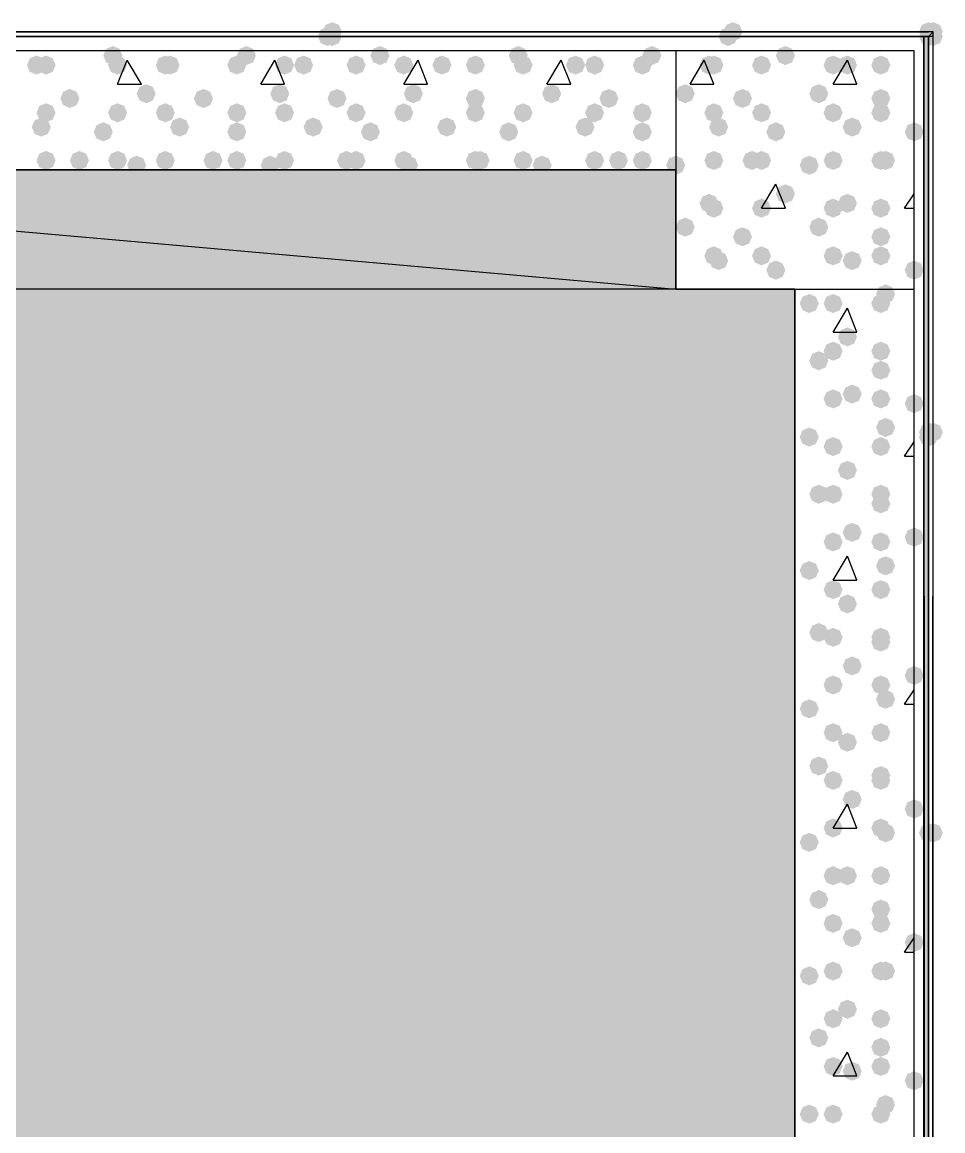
# Model space of a CAD drawing. Header units: millimetres. Extents: x 0 to 420, y 0 to 297.
# Drawn here: x 378.97 to 387.14, y 218.33 to 228.18 of the extents above; entities that cross this region are included whole.
import ezdxf

# ---------------------------------------------------------------- set-up
doc = ezdxf.new("R2010")
doc.units = ezdxf.units.MM
doc.layers.get('0').update_dxf_attribs({"linetype": 'CONTINUOUS'})

msp = doc.modelspace()

# ---------------------------------------------------------------- hatches: boundary and pattern name
at = {"true_color": 0x0000fe}
for points in [[(381.804333, 228.092), (381.779462, 228.032204), (381.719667, 228.007333), (381.659871, 228.032204), (381.635, 228.092), (381.659871, 228.151796), (381.719667, 228.176667), (381.779462, 228.151796)], [(385.360333, 228.092), (385.335462, 228.032204), (385.275667, 228.007333), (385.215871, 228.032204), (385.191, 228.092), (385.215871, 228.151796), (385.275667, 228.176667), (385.335462, 228.151796)], [(387.096, 228.092), (387.071129, 228.032204), (387.011333, 228.007333), (386.951537, 228.032204), (386.926667, 228.092), (386.951537, 228.151796), (387.011333, 228.176667), (387.071129, 228.151796)], [(387.138333, 228.092), (387.113462, 228.032204), (387.053667, 228.007333), (386.993871, 228.032204), (386.969, 228.092), (386.993871, 228.151796), (387.053667, 228.176667), (387.113462, 228.151796)], [(387.138333, 228.092), (387.113462, 228.032204), (387.053667, 228.007333), (386.993871, 228.032204), (386.969, 228.092), (386.993871, 228.151796), (387.053667, 228.176667), (387.113462, 228.151796)], [(381.762, 228.049667), (381.737129, 227.989871), (381.677333, 227.965), (381.617538, 227.989871), (381.592667, 228.049667), (381.617537, 228.109462), (381.677333, 228.134333), (381.737129, 228.109463)], [(381.804333, 228.049667), (381.779462, 227.989871), (381.719667, 227.965), (381.659871, 227.989871), (381.635, 228.049667), (381.659871, 228.109462), (381.719667, 228.134333), (381.779462, 228.109463)], [(381.804333, 228.049667), (381.779462, 227.989871), (381.719667, 227.965), (381.659871, 227.989871), (381.635, 228.049667), (381.659871, 228.109462), (381.719667, 228.134333), (381.779462, 228.109463)], [(385.318, 228.049667), (385.293129, 227.989871), (385.233333, 227.965), (385.173537, 227.989871), (385.148667, 228.049667), (385.173537, 228.109462), (385.233333, 228.134333), (385.293129, 228.109463)], [(385.318, 228.049667), (385.293129, 227.989871), (385.233333, 227.965), (385.173537, 227.989871), (385.148667, 228.049667), (385.173537, 228.109462), (385.233333, 228.134333), (385.293129, 228.109463)], [(387.096, 228.049667), (387.071129, 227.989871), (387.011333, 227.965), (386.951537, 227.989871), (386.926667, 228.049667), (386.951537, 228.109462), (387.011333, 228.134333), (387.071129, 228.109463)], [(387.096, 228.049667), (387.071129, 227.989871), (387.011333, 227.965), (386.951537, 227.989871), (386.926667, 228.049667), (386.951537, 228.109462), (387.011333, 228.134333), (387.071129, 228.109463)], [(387.096, 228.049667), (387.071129, 227.989871), (387.011333, 227.965), (386.951537, 227.989871), (386.926667, 228.049667), (386.951537, 228.109462), (387.011333, 228.134333), (387.071129, 228.109463)], [(387.096, 228.049667), (387.071129, 227.989871), (387.011333, 227.965), (386.951537, 227.989871), (386.926667, 228.049667), (386.951537, 228.109462), (387.011333, 228.134333), (387.071129, 228.109463)], [(387.096, 228.049667), (387.071129, 227.989871), (387.011333, 227.965), (386.951537, 227.989871), (386.926667, 228.049667), (386.951537, 228.109462), (387.011333, 228.134333), (387.071129, 228.109463)], [(387.096, 228.049667), (387.071129, 227.989871), (387.011333, 227.965), (386.951537, 227.989871), (386.926667, 228.049667), (386.951537, 228.109462), (387.011333, 228.134333), (387.071129, 228.109463)], [(387.096, 228.049667), (387.071129, 227.989871), (387.011333, 227.965), (386.951537, 227.989871), (386.926667, 228.049667), (386.951537, 228.109462), (387.011333, 228.134333), (387.071129, 228.109463)], [(387.138333, 228.049667), (387.113462, 227.989871), (387.053667, 227.965), (386.993871, 227.989871), (386.969, 228.049667), (386.993871, 228.109462), (387.053667, 228.134333), (387.113462, 228.109463)], [(387.138333, 228.049667), (387.113462, 227.989871), (387.053667, 227.965), (386.993871, 227.989871), (386.969, 228.049667), (386.993871, 228.109462), (387.053667, 228.134333), (387.113462, 228.109463)], [(387.096, 224.536), (387.071129, 224.476204), (387.011333, 224.451333), (386.951537, 224.476204), (386.926667, 224.536), (386.951537, 224.595796), (387.011333, 224.620667), (387.071129, 224.595796)], [(387.138333, 224.536), (387.113462, 224.476204), (387.053667, 224.451333), (386.993871, 224.476204), (386.969, 224.536), (386.993871, 224.595796), (387.053667, 224.620667), (387.113462, 224.595796)], [(387.096, 224.493667), (387.071129, 224.433871), (387.011333, 224.409), (386.951537, 224.433871), (386.926667, 224.493667), (386.951537, 224.553462), (387.011333, 224.578333), (387.071129, 224.553463)], [(387.096, 224.493667), (387.071129, 224.433871), (387.011333, 224.409), (386.951537, 224.433871), (386.926667, 224.493667), (386.951537, 224.553462), (387.011333, 224.578333), (387.071129, 224.553463)], [(387.096, 220.98), (387.071129, 220.920204), (387.011333, 220.895333), (386.951537, 220.920204), (386.926667, 220.98), (386.951537, 221.039796), (387.011333, 221.064667), (387.071129, 221.039796)], [(387.096, 220.98), (387.071129, 220.920204), (387.011333, 220.895333), (386.951537, 220.920204), (386.926667, 220.98), (386.951537, 221.039796), (387.011333, 221.064667), (387.071129, 221.039796)], [(387.096, 220.98), (387.071129, 220.920204), (387.011333, 220.895333), (386.951537, 220.920204), (386.926667, 220.98), (386.951537, 221.039796), (387.011333, 221.064667), (387.071129, 221.039796)], [(387.138333, 220.98), (387.113462, 220.920204), (387.053667, 220.895333), (386.993871, 220.920204), (386.969, 220.98), (386.993871, 221.039796), (387.053667, 221.064667), (387.113462, 221.039796)]]:
    msp.add_hatch(color=0, dxfattribs=at).paths.add_polyline_path(points, flags=0)
at = {"true_color": 0x000007}
h = msp.add_hatch(color=0, dxfattribs=at)
h.paths.add_polyline_path([(38.565667, 228.049667), (386.969, 228.049667)], flags=0)
h.paths.add_polyline_path([(386.969, 228.049667), (38.565667, 228.049667)], flags=0)
at = {"true_color": 0x000008}
for points in [[(379.857, 227.880333), (379.832129, 227.820537), (379.772333, 227.795667), (379.712538, 227.820537), (379.687667, 227.880333), (379.712537, 227.940129), (379.772333, 227.965), (379.832129, 227.940129)], [(381.042333, 227.880333), (381.017462, 227.820537), (380.957667, 227.795667), (380.897871, 227.820537), (380.873, 227.880333), (380.897871, 227.940129), (380.957667, 227.965), (381.017462, 227.940129)], [(382.227667, 227.880333), (382.202796, 227.820537), (382.143, 227.795667), (382.083204, 227.820537), (382.058333, 227.880333), (382.083204, 227.940129), (382.143, 227.965), (382.202796, 227.940129)], [(383.455333, 227.880333), (383.430462, 227.820537), (383.370667, 227.795667), (383.310871, 227.820537), (383.286, 227.880333), (383.310871, 227.940129), (383.370667, 227.965), (383.430462, 227.940129)], [(384.640667, 227.880333), (384.615796, 227.820537), (384.556, 227.795667), (384.496204, 227.820537), (384.471333, 227.880333), (384.496204, 227.940129), (384.556, 227.965), (384.615796, 227.940129)], [(379.179667, 227.795667), (379.154796, 227.735871), (379.095, 227.711), (379.035204, 227.735871), (379.010333, 227.795667), (379.035204, 227.855462), (379.095, 227.880333), (379.154796, 227.855463)], [(379.264333, 227.795667), (379.239462, 227.735871), (379.179667, 227.711), (379.119871, 227.735871), (379.095, 227.795667), (379.119871, 227.855462), (379.179667, 227.880333), (379.239462, 227.855463)], [(379.899333, 227.795667), (379.874462, 227.735871), (379.814667, 227.711), (379.754871, 227.735871), (379.73, 227.795667), (379.754871, 227.855462), (379.814667, 227.880333), (379.874462, 227.855463)], [(380.322667, 227.795667), (380.297796, 227.735871), (380.238, 227.711), (380.178204, 227.735871), (380.153333, 227.795667), (380.178204, 227.855462), (380.238, 227.880333), (380.297796, 227.855463)], [(380.365, 227.795667), (380.340129, 227.735871), (380.280333, 227.711), (380.220537, 227.735871), (380.195667, 227.795667), (380.220537, 227.855462), (380.280333, 227.880333), (380.340129, 227.855463)], [(380.957667, 227.795667), (380.932796, 227.735871), (380.873, 227.711), (380.813204, 227.735871), (380.788333, 227.795667), (380.813204, 227.855462), (380.873, 227.880333), (380.932796, 227.855463)], [(381.381, 227.795667), (381.356129, 227.735871), (381.296333, 227.711), (381.236537, 227.735871), (381.211667, 227.795667), (381.236537, 227.855462), (381.296333, 227.880333), (381.356129, 227.855463)], [(381.550333, 227.795667), (381.525463, 227.735871), (381.465667, 227.711), (381.405871, 227.735871), (381.381, 227.795667), (381.405871, 227.855462), (381.465667, 227.880333), (381.525462, 227.855463)], [(382.016, 227.795667), (381.991129, 227.735871), (381.931333, 227.711), (381.871537, 227.735871), (381.846667, 227.795667), (381.871537, 227.855462), (381.931333, 227.880333), (381.991129, 227.855463)], [(382.439333, 227.795667), (382.414462, 227.735871), (382.354667, 227.711), (382.294871, 227.735871), (382.27, 227.795667), (382.294871, 227.855462), (382.354667, 227.880333), (382.414462, 227.855463)], [(382.778, 227.795667), (382.753129, 227.735871), (382.693333, 227.711), (382.633537, 227.735871), (382.608667, 227.795667), (382.633537, 227.855462), (382.693333, 227.880333), (382.753129, 227.855463)], [(383.074333, 227.795667), (383.049462, 227.735871), (382.989667, 227.711), (382.929871, 227.735871), (382.905, 227.795667), (382.929871, 227.855462), (382.989667, 227.880333), (383.049462, 227.855463)], [(383.497667, 227.795667), (383.472796, 227.735871), (383.413, 227.711), (383.353204, 227.735871), (383.328333, 227.795667), (383.353204, 227.855462), (383.413, 227.880333), (383.472796, 227.855463)], [(383.963333, 227.795667), (383.938463, 227.735871), (383.878667, 227.711), (383.818871, 227.735871), (383.794, 227.795667), (383.818871, 227.855462), (383.878667, 227.880333), (383.938462, 227.855463)], [(384.132667, 227.795667), (384.107796, 227.735871), (384.048, 227.711), (383.988204, 227.735871), (383.963333, 227.795667), (383.988204, 227.855462), (384.048, 227.880333), (384.107796, 227.855463)], [(384.556, 227.795667), (384.531129, 227.735871), (384.471333, 227.711), (384.411538, 227.735871), (384.386667, 227.795667), (384.411537, 227.855462), (384.471333, 227.880333), (384.531129, 227.855463)], [(379.476, 227.499333), (379.451129, 227.439537), (379.391333, 227.414667), (379.331537, 227.439537), (379.306667, 227.499333), (379.331537, 227.559129), (379.391333, 227.584), (379.451129, 227.559129)], [(380.153333, 227.541667), (380.128462, 227.481871), (380.068667, 227.457), (380.008871, 227.481871), (379.984, 227.541667), (380.008871, 227.601462), (380.068667, 227.626333), (380.128462, 227.601463)], [(380.661333, 227.499333), (380.636462, 227.439537), (380.576667, 227.414667), (380.516871, 227.439537), (380.492, 227.499333), (380.516871, 227.559129), (380.576667, 227.584), (380.636462, 227.559129)], [(381.338667, 227.541667), (381.313796, 227.481871), (381.254, 227.457), (381.194204, 227.481871), (381.169333, 227.541667), (381.194204, 227.601462), (381.254, 227.626333), (381.313796, 227.601463)], [(381.846667, 227.499333), (381.821796, 227.439537), (381.762, 227.414667), (381.702204, 227.439537), (381.677333, 227.499333), (381.702204, 227.559129), (381.762, 227.584), (381.821796, 227.559129)], [(382.524, 227.541667), (382.499129, 227.481871), (382.439333, 227.457), (382.379537, 227.481871), (382.354667, 227.541667), (382.379537, 227.601462), (382.439333, 227.626333), (382.499129, 227.601463)], [(383.074333, 227.499333), (383.049462, 227.439537), (382.989667, 227.414667), (382.929871, 227.439537), (382.905, 227.499333), (382.929871, 227.559129), (382.989667, 227.584), (383.049462, 227.559129)], [(383.751667, 227.541667), (383.726796, 227.481871), (383.667, 227.457), (383.607204, 227.481871), (383.582333, 227.541667), (383.607204, 227.601462), (383.667, 227.626333), (383.726796, 227.601463)], [(384.259667, 227.499333), (384.234796, 227.439537), (384.175, 227.414667), (384.115204, 227.439537), (384.090333, 227.499333), (384.115204, 227.559129), (384.175, 227.584), (384.234796, 227.559129)], [(379.264333, 227.372333), (379.239462, 227.312537), (379.179667, 227.287667), (379.119871, 227.312537), (379.095, 227.372333), (379.119871, 227.432129), (379.179667, 227.457), (379.239462, 227.432129)], [(379.899333, 227.372333), (379.874462, 227.312537), (379.814667, 227.287667), (379.754871, 227.312537), (379.73, 227.372333), (379.754871, 227.432129), (379.814667, 227.457), (379.874462, 227.432129)], [(380.322667, 227.372333), (380.297796, 227.312537), (380.238, 227.287667), (380.178204, 227.312537), (380.153333, 227.372333), (380.178204, 227.432129), (380.238, 227.457), (380.297796, 227.432129)], [(380.957667, 227.372333), (380.932796, 227.312537), (380.873, 227.287667), (380.813204, 227.312537), (380.788333, 227.372333), (380.813204, 227.432129), (380.873, 227.457), (380.932796, 227.432129)], [(381.381, 227.372333), (381.356129, 227.312537), (381.296333, 227.287667), (381.236537, 227.312537), (381.211667, 227.372333), (381.236537, 227.432129), (381.296333, 227.457), (381.356129, 227.432129)], [(382.016, 227.372333), (381.991129, 227.312537), (381.931333, 227.287667), (381.871537, 227.312537), (381.846667, 227.372333), (381.871537, 227.432129), (381.931333, 227.457), (381.991129, 227.432129)], [(382.439333, 227.372333), (382.414462, 227.312537), (382.354667, 227.287667), (382.294871, 227.312537), (382.27, 227.372333), (382.294871, 227.432129), (382.354667, 227.457), (382.414462, 227.432129)], [(383.074333, 227.372333), (383.049462, 227.312537), (382.989667, 227.287667), (382.929871, 227.312537), (382.905, 227.372333), (382.929871, 227.432129), (382.989667, 227.457), (383.049462, 227.432129)], [(383.497667, 227.372333), (383.472796, 227.312537), (383.413, 227.287667), (383.353204, 227.312537), (383.328333, 227.372333), (383.353204, 227.432129), (383.413, 227.457), (383.472796, 227.432129)], [(384.132667, 227.372333), (384.107796, 227.312537), (384.048, 227.287667), (383.988204, 227.312537), (383.963333, 227.372333), (383.988204, 227.432129), (384.048, 227.457), (384.107796, 227.432129)], [(384.556, 227.372333), (384.531129, 227.312537), (384.471333, 227.287667), (384.411538, 227.312537), (384.386667, 227.372333), (384.411537, 227.432129), (384.471333, 227.457), (384.531129, 227.432129)], [(379.222, 227.245333), (379.197129, 227.185537), (379.137333, 227.160667), (379.077538, 227.185537), (379.052667, 227.245333), (379.077537, 227.305129), (379.137333, 227.33), (379.197129, 227.305129)], [(379.772333, 227.203), (379.747462, 227.143204), (379.687667, 227.118333), (379.627871, 227.143204), (379.603, 227.203), (379.627871, 227.262796), (379.687667, 227.287667), (379.747462, 227.262796)], [(380.449667, 227.245333), (380.424796, 227.185537), (380.365, 227.160667), (380.305204, 227.185537), (380.280333, 227.245333), (380.305204, 227.305129), (380.365, 227.33), (380.424796, 227.305129)], [(380.957667, 227.203), (380.932796, 227.143204), (380.873, 227.118333), (380.813204, 227.143204), (380.788333, 227.203), (380.813204, 227.262796), (380.873, 227.287667), (380.932796, 227.262796)], [(381.635, 227.245333), (381.610129, 227.185537), (381.550333, 227.160667), (381.490537, 227.185537), (381.465667, 227.245333), (381.490537, 227.305129), (381.550333, 227.33), (381.610129, 227.305129)], [(382.143, 227.203), (382.118129, 227.143204), (382.058333, 227.118333), (381.998538, 227.143204), (381.973667, 227.203), (381.998537, 227.262796), (382.058333, 227.287667), (382.118129, 227.262796)], [(382.820333, 227.245333), (382.795462, 227.185537), (382.735667, 227.160667), (382.675871, 227.185537), (382.651, 227.245333), (382.675871, 227.305129), (382.735667, 227.33), (382.795462, 227.305129)], [(383.370667, 227.203), (383.345796, 227.143204), (383.286, 227.118333), (383.226204, 227.143204), (383.201333, 227.203), (383.226204, 227.262796), (383.286, 227.287667), (383.345796, 227.262796)], [(384.048, 227.245333), (384.023129, 227.185537), (383.963333, 227.160667), (383.903537, 227.185537), (383.878667, 227.245333), (383.903537, 227.305129), (383.963333, 227.33), (384.023129, 227.305129)], [(384.556, 227.203), (384.531129, 227.143204), (384.471333, 227.118333), (384.411538, 227.143204), (384.386667, 227.203), (384.411537, 227.262796), (384.471333, 227.287667), (384.531129, 227.262796)], [(379.264333, 226.949), (379.239462, 226.889204), (379.179667, 226.864333), (379.119871, 226.889204), (379.095, 226.949), (379.119871, 227.008796), (379.179667, 227.033667), (379.239462, 227.008796)], [(379.560667, 226.949), (379.535796, 226.889204), (379.476, 226.864333), (379.416204, 226.889204), (379.391333, 226.949), (379.416204, 227.008796), (379.476, 227.033667), (379.535796, 227.008796)], [(379.899333, 226.949), (379.874462, 226.889204), (379.814667, 226.864333), (379.754871, 226.889204), (379.73, 226.949), (379.754871, 227.008796), (379.814667, 227.033667), (379.874462, 227.008796)], [(380.068667, 226.906667), (380.043796, 226.846871), (379.984, 226.822), (379.924204, 226.846871), (379.899333, 226.906667), (379.924204, 226.966462), (379.984, 226.991333), (380.043796, 226.966463)], [(380.322667, 226.949), (380.297796, 226.889204), (380.238, 226.864333), (380.178204, 226.889204), (380.153333, 226.949), (380.178204, 227.008796), (380.238, 227.033667), (380.297796, 227.008796)], [(380.746, 226.949), (380.721129, 226.889204), (380.661333, 226.864333), (380.601537, 226.889204), (380.576667, 226.949), (380.601537, 227.008796), (380.661333, 227.033667), (380.721129, 227.008796)], [(380.957667, 226.949), (380.932796, 226.889204), (380.873, 226.864333), (380.813204, 226.889204), (380.788333, 226.949), (380.813204, 227.008796), (380.873, 227.033667), (380.932796, 227.008796)], [(381.254, 226.906667), (381.229129, 226.846871), (381.169333, 226.822), (381.109537, 226.846871), (381.084667, 226.906667), (381.109537, 226.966462), (381.169333, 226.991333), (381.229129, 226.966463)], [(381.381, 226.949), (381.356129, 226.889204), (381.296333, 226.864333), (381.236537, 226.889204), (381.211667, 226.949), (381.236537, 227.008796), (381.296333, 227.033667), (381.356129, 227.008796)], [(381.931333, 226.949), (381.906462, 226.889204), (381.846667, 226.864333), (381.786871, 226.889204), (381.762, 226.949), (381.786871, 227.008796), (381.846667, 227.033667), (381.906462, 227.008796)], [(382.016, 226.949), (381.991129, 226.889204), (381.931333, 226.864333), (381.871537, 226.889204), (381.846667, 226.949), (381.871537, 227.008796), (381.931333, 227.033667), (381.991129, 227.008796)], [(382.439333, 226.949), (382.414462, 226.889204), (382.354667, 226.864333), (382.294871, 226.889204), (382.27, 226.949), (382.294871, 227.008796), (382.354667, 227.033667), (382.414462, 227.008796)], [(382.481667, 226.906667), (382.456796, 226.846871), (382.397, 226.822), (382.337204, 226.846871), (382.312333, 226.906667), (382.337204, 226.966462), (382.397, 226.991333), (382.456796, 226.966463)], [(383.074333, 226.949), (383.049462, 226.889204), (382.989667, 226.864333), (382.929871, 226.889204), (382.905, 226.949), (382.929871, 227.008796), (382.989667, 227.033667), (383.049462, 227.008796)], [(383.116667, 226.949), (383.091796, 226.889204), (383.032, 226.864333), (382.972204, 226.889204), (382.947333, 226.949), (382.972204, 227.008796), (383.032, 227.033667), (383.091796, 227.008796)], [(383.497667, 226.949), (383.472796, 226.889204), (383.413, 226.864333), (383.353204, 226.889204), (383.328333, 226.949), (383.353204, 227.008796), (383.413, 227.033667), (383.472796, 227.008796)], [(383.667, 226.906667), (383.642129, 226.846871), (383.582333, 226.822), (383.522538, 226.846871), (383.497667, 226.906667), (383.522537, 226.966462), (383.582333, 226.991333), (383.642129, 226.966463)], [(384.132667, 226.949), (384.107796, 226.889204), (384.048, 226.864333), (383.988204, 226.889204), (383.963333, 226.949), (383.988204, 227.008796), (384.048, 227.033667), (384.107796, 227.008796)], [(384.344333, 226.949), (384.319462, 226.889204), (384.259667, 226.864333), (384.199871, 226.889204), (384.175, 226.949), (384.199871, 227.008796), (384.259667, 227.033667), (384.319462, 227.008796)], [(384.556, 226.949), (384.531129, 226.889204), (384.471333, 226.864333), (384.411538, 226.889204), (384.386667, 226.949), (384.411537, 227.008796), (384.471333, 227.033667), (384.531129, 227.008796)], [(386.715, 225.763667), (386.690129, 225.703871), (386.630333, 225.679), (386.570538, 225.703871), (386.545667, 225.763667), (386.570537, 225.823462), (386.630333, 225.848333), (386.690129, 225.823463)], [(386.037667, 225.679), (386.012796, 225.619204), (385.953, 225.594333), (385.893204, 225.619204), (385.868333, 225.679), (385.893204, 225.738796), (385.953, 225.763667), (386.012796, 225.738796)], [(386.249333, 225.679), (386.224462, 225.619204), (386.164667, 225.594333), (386.104871, 225.619204), (386.08, 225.679), (386.104871, 225.738796), (386.164667, 225.763667), (386.224462, 225.738796)], [(386.672667, 225.679), (386.647796, 225.619204), (386.588, 225.594333), (386.528204, 225.619204), (386.503333, 225.679), (386.528204, 225.738796), (386.588, 225.763667), (386.647796, 225.738796)], [(386.376333, 225.382667), (386.351462, 225.322871), (386.291667, 225.298), (386.231871, 225.322871), (386.207, 225.382667), (386.231871, 225.442462), (386.291667, 225.467333), (386.351462, 225.442463)], [(386.249333, 225.255667), (386.224462, 225.195871), (386.164667, 225.171), (386.104871, 225.195871), (386.08, 225.255667), (386.104871, 225.315462), (386.164667, 225.340333), (386.224462, 225.315463)], [(386.672667, 225.255667), (386.647796, 225.195871), (386.588, 225.171), (386.528204, 225.195871), (386.503333, 225.255667), (386.528204, 225.315462), (386.588, 225.340333), (386.647796, 225.315463)], [(386.122333, 225.171), (386.097462, 225.111204), (386.037667, 225.086333), (385.977871, 225.111204), (385.953, 225.171), (385.977871, 225.230796), (386.037667, 225.255667), (386.097462, 225.230796)], [(386.672667, 225.086333), (386.647796, 225.026537), (386.588, 225.001667), (386.528204, 225.026537), (386.503333, 225.086333), (386.528204, 225.146129), (386.588, 225.171), (386.647796, 225.146129)], [(386.249333, 224.832333), (386.224462, 224.772537), (386.164667, 224.747667), (386.104871, 224.772537), (386.08, 224.832333), (386.104871, 224.892129), (386.164667, 224.917), (386.224462, 224.892129)], [(386.418667, 224.874667), (386.393796, 224.814871), (386.334, 224.79), (386.274204, 224.814871), (386.249333, 224.874667), (386.274204, 224.934462), (386.334, 224.959333), (386.393796, 224.934463)], [(386.672667, 224.832333), (386.647796, 224.772537), (386.588, 224.747667), (386.528204, 224.772537), (386.503333, 224.832333), (386.528204, 224.892129), (386.588, 224.917), (386.647796, 224.892129)], [(386.969, 224.79), (386.944129, 224.730204), (386.884333, 224.705333), (386.824537, 224.730204), (386.799667, 224.79), (386.824537, 224.849796), (386.884333, 224.874667), (386.944129, 224.849796)], [(386.715, 224.578333), (386.690129, 224.518537), (386.630333, 224.493667), (386.570538, 224.518537), (386.545667, 224.578333), (386.570537, 224.638129), (386.630333, 224.663), (386.690129, 224.638129)], [(386.037667, 224.493667), (386.012796, 224.433871), (385.953, 224.409), (385.893204, 224.433871), (385.868333, 224.493667), (385.893204, 224.553462), (385.953, 224.578333), (386.012796, 224.553463)], [(386.249333, 224.409), (386.224462, 224.349204), (386.164667, 224.324333), (386.104871, 224.349204), (386.08, 224.409), (386.104871, 224.468796), (386.164667, 224.493667), (386.224462, 224.468796)], [(386.672667, 224.409), (386.647796, 224.349204), (386.588, 224.324333), (386.528204, 224.349204), (386.503333, 224.409), (386.528204, 224.468796), (386.588, 224.493667), (386.647796, 224.468796)], [(386.376333, 224.197333), (386.351462, 224.137537), (386.291667, 224.112667), (386.231871, 224.137537), (386.207, 224.197333), (386.231871, 224.257129), (386.291667, 224.282), (386.351462, 224.257129)], [(386.122333, 223.985667), (386.097462, 223.925871), (386.037667, 223.901), (385.977871, 223.925871), (385.953, 223.985667), (385.977871, 224.045462), (386.037667, 224.070333), (386.097462, 224.045463)], [(386.249333, 223.985667), (386.224462, 223.925871), (386.164667, 223.901), (386.104871, 223.925871), (386.08, 223.985667), (386.104871, 224.045462), (386.164667, 224.070333), (386.224462, 224.045463)], [(386.672667, 223.985667), (386.647796, 223.925871), (386.588, 223.901), (386.528204, 223.925871), (386.503333, 223.985667), (386.528204, 224.045462), (386.588, 224.070333), (386.647796, 224.045463)], [(386.672667, 223.901), (386.647796, 223.841204), (386.588, 223.816333), (386.528204, 223.841204), (386.503333, 223.901), (386.528204, 223.960796), (386.588, 223.985667), (386.647796, 223.960796)], [(386.418667, 223.647), (386.393796, 223.587204), (386.334, 223.562333), (386.274204, 223.587204), (386.249333, 223.647), (386.274204, 223.706796), (386.334, 223.731667), (386.393796, 223.706796)], [(386.249333, 223.562333), (386.224462, 223.502537), (386.164667, 223.477667), (386.104871, 223.502537), (386.08, 223.562333), (386.104871, 223.622129), (386.164667, 223.647), (386.224462, 223.622129)], [(386.672667, 223.562333), (386.647796, 223.502537), (386.588, 223.477667), (386.528204, 223.502537), (386.503333, 223.562333), (386.528204, 223.622129), (386.588, 223.647), (386.647796, 223.622129)], [(386.969, 223.604667), (386.944129, 223.544871), (386.884333, 223.52), (386.824537, 223.544871), (386.799667, 223.604667), (386.824537, 223.664462), (386.884333, 223.689333), (386.944129, 223.664463)], [(386.715, 223.350667), (386.690129, 223.290871), (386.630333, 223.266), (386.570538, 223.290871), (386.545667, 223.350667), (386.570537, 223.410462), (386.630333, 223.435333), (386.690129, 223.410463)], [(386.037667, 223.308333), (386.012796, 223.248538), (385.953, 223.223667), (385.893204, 223.248538), (385.868333, 223.308333), (385.893204, 223.368129), (385.953, 223.393), (386.012796, 223.368129)], [(386.249333, 223.139), (386.224462, 223.079204), (386.164667, 223.054333), (386.104871, 223.079204), (386.08, 223.139), (386.104871, 223.198796), (386.164667, 223.223667), (386.224462, 223.198796)], [(386.672667, 223.139), (386.647796, 223.079204), (386.588, 223.054333), (386.528204, 223.079204), (386.503333, 223.139), (386.528204, 223.198796), (386.588, 223.223667), (386.647796, 223.198796)], [(386.376333, 223.012), (386.351462, 222.952204), (386.291667, 222.927333), (386.231871, 222.952204), (386.207, 223.012), (386.231871, 223.071796), (386.291667, 223.096667), (386.351462, 223.071796)], [(386.122333, 222.758), (386.097462, 222.698204), (386.037667, 222.673333), (385.977871, 222.698204), (385.953, 222.758), (385.977871, 222.817796), (386.037667, 222.842667), (386.097462, 222.817796)], [(386.249333, 222.715667), (386.224462, 222.655871), (386.164667, 222.631), (386.104871, 222.655871), (386.08, 222.715667), (386.104871, 222.775462), (386.164667, 222.800333), (386.224462, 222.775463)], [(386.672667, 222.715667), (386.647796, 222.655871), (386.588, 222.631), (386.528204, 222.655871), (386.503333, 222.715667), (386.528204, 222.775462), (386.588, 222.800333), (386.647796, 222.775463)], [(386.672667, 222.673333), (386.647796, 222.613537), (386.588, 222.588667), (386.528204, 222.613537), (386.503333, 222.673333), (386.528204, 222.733129), (386.588, 222.758), (386.647796, 222.733129)], [(386.418667, 222.461667), (386.393796, 222.401871), (386.334, 222.377), (386.274204, 222.401871), (386.249333, 222.461667), (386.274204, 222.521462), (386.334, 222.546333), (386.393796, 222.521463)], [(386.969, 222.377), (386.944129, 222.317204), (386.884333, 222.292333), (386.824537, 222.317204), (386.799667, 222.377), (386.824537, 222.436796), (386.884333, 222.461667), (386.944129, 222.436796)], [(386.249333, 222.292333), (386.224462, 222.232537), (386.164667, 222.207667), (386.104871, 222.232537), (386.08, 222.292333), (386.104871, 222.352129), (386.164667, 222.377), (386.224462, 222.352129)], [(386.672667, 222.292333), (386.647796, 222.232537), (386.588, 222.207667), (386.528204, 222.232537), (386.503333, 222.292333), (386.528204, 222.352129), (386.588, 222.377), (386.647796, 222.352129)], [(386.715, 222.165333), (386.690129, 222.105537), (386.630333, 222.080667), (386.570538, 222.105537), (386.545667, 222.165333), (386.570537, 222.225129), (386.630333, 222.25), (386.690129, 222.225129)], [(386.037667, 222.080667), (386.012796, 222.020871), (385.953, 221.996), (385.893204, 222.020871), (385.868333, 222.080667), (385.893204, 222.140462), (385.953, 222.165333), (386.012796, 222.140463)], [(386.249333, 221.869), (386.224462, 221.809204), (386.164667, 221.784333), (386.104871, 221.809204), (386.08, 221.869), (386.104871, 221.928796), (386.164667, 221.953667), (386.224462, 221.928796)], [(386.672667, 221.869), (386.647796, 221.809204), (386.588, 221.784333), (386.528204, 221.809204), (386.503333, 221.869), (386.528204, 221.928796), (386.588, 221.953667), (386.647796, 221.928796)], [(386.376333, 221.784333), (386.351462, 221.724538), (386.291667, 221.699667), (386.231871, 221.724538), (386.207, 221.784333), (386.231871, 221.844129), (386.291667, 221.869), (386.351462, 221.844129)], [(386.122333, 221.572667), (386.097462, 221.512871), (386.037667, 221.488), (385.977871, 221.512871), (385.953, 221.572667), (385.977871, 221.632462), (386.037667, 221.657333), (386.097462, 221.632463)], [(386.672667, 221.488), (386.647796, 221.428204), (386.588, 221.403333), (386.528204, 221.428204), (386.503333, 221.488), (386.528204, 221.547796), (386.588, 221.572667), (386.647796, 221.547796)], [(386.249333, 221.445667), (386.224462, 221.385871), (386.164667, 221.361), (386.104871, 221.385871), (386.08, 221.445667), (386.104871, 221.505462), (386.164667, 221.530333), (386.224462, 221.505463)], [(386.672667, 221.445667), (386.647796, 221.385871), (386.588, 221.361), (386.528204, 221.385871), (386.503333, 221.445667), (386.528204, 221.505462), (386.588, 221.530333), (386.647796, 221.505463)], [(386.418667, 221.276333), (386.393796, 221.216537), (386.334, 221.191667), (386.274204, 221.216537), (386.249333, 221.276333), (386.274204, 221.336129), (386.334, 221.361), (386.393796, 221.336129)], [(386.969, 221.191667), (386.944129, 221.131871), (386.884333, 221.107), (386.824537, 221.131871), (386.799667, 221.191667), (386.824537, 221.251462), (386.884333, 221.276333), (386.944129, 221.251463)], [(386.249333, 221.022333), (386.224462, 220.962537), (386.164667, 220.937667), (386.104871, 220.962537), (386.08, 221.022333), (386.104871, 221.082129), (386.164667, 221.107), (386.224462, 221.082129)], [(386.672667, 221.022333), (386.647796, 220.962537), (386.588, 220.937667), (386.528204, 220.962537), (386.503333, 221.022333), (386.528204, 221.082129), (386.588, 221.107), (386.647796, 221.082129)], [(386.715, 220.98), (386.690129, 220.920204), (386.630333, 220.895333), (386.570538, 220.920204), (386.545667, 220.98), (386.570537, 221.039796), (386.630333, 221.064667), (386.690129, 221.039796)], [(386.037667, 220.895333), (386.012796, 220.835537), (385.953, 220.810667), (385.893204, 220.835537), (385.868333, 220.895333), (385.893204, 220.955129), (385.953, 220.98), (386.012796, 220.955129)], [(386.249333, 220.599), (386.224462, 220.539204), (386.164667, 220.514333), (386.104871, 220.539204), (386.08, 220.599), (386.104871, 220.658796), (386.164667, 220.683667), (386.224462, 220.658796)], [(386.376333, 220.599), (386.351462, 220.539204), (386.291667, 220.514333), (386.231871, 220.539204), (386.207, 220.599), (386.231871, 220.658796), (386.291667, 220.683667), (386.351462, 220.658796)], [(386.672667, 220.599), (386.647796, 220.539204), (386.588, 220.514333), (386.528204, 220.539204), (386.503333, 220.599), (386.528204, 220.658796), (386.588, 220.683667), (386.647796, 220.658796)], [(386.122333, 220.387333), (386.097462, 220.327537), (386.037667, 220.302667), (385.977871, 220.327537), (385.953, 220.387333), (385.977871, 220.447129), (386.037667, 220.472), (386.097462, 220.447129)], [(386.672667, 220.302667), (386.647796, 220.242871), (386.588, 220.218), (386.528204, 220.242871), (386.503333, 220.302667), (386.528204, 220.362462), (386.588, 220.387333), (386.647796, 220.362463)], [(386.249333, 220.175667), (386.224462, 220.115871), (386.164667, 220.091), (386.104871, 220.115871), (386.08, 220.175667), (386.104871, 220.235462), (386.164667, 220.260333), (386.224462, 220.235463)], [(386.672667, 220.175667), (386.647796, 220.115871), (386.588, 220.091), (386.528204, 220.115871), (386.503333, 220.175667), (386.528204, 220.235462), (386.588, 220.260333), (386.647796, 220.235463)], [(386.418667, 220.048667), (386.393796, 219.988871), (386.334, 219.964), (386.274204, 219.988871), (386.249333, 220.048667), (386.274204, 220.108462), (386.334, 220.133333), (386.393796, 220.108463)], [(386.969, 220.006333), (386.944129, 219.946537), (386.884333, 219.921667), (386.824537, 219.946537), (386.799667, 220.006333), (386.824537, 220.066129), (386.884333, 220.091), (386.944129, 220.066129)], [(386.037667, 219.71), (386.012796, 219.650204), (385.953, 219.625333), (385.893204, 219.650204), (385.868333, 219.71), (385.893204, 219.769796), (385.953, 219.794667), (386.012796, 219.769796)], [(386.249333, 219.752333), (386.224462, 219.692537), (386.164667, 219.667667), (386.104871, 219.692537), (386.08, 219.752333), (386.104871, 219.812129), (386.164667, 219.837), (386.224462, 219.812129)], [(386.672667, 219.752333), (386.647796, 219.692537), (386.588, 219.667667), (386.528204, 219.692537), (386.503333, 219.752333), (386.528204, 219.812129), (386.588, 219.837), (386.647796, 219.812129)], [(386.715, 219.752333), (386.690129, 219.692537), (386.630333, 219.667667), (386.570538, 219.692537), (386.545667, 219.752333), (386.570537, 219.812129), (386.630333, 219.837), (386.690129, 219.812129)], [(386.376333, 219.413667), (386.351462, 219.353871), (386.291667, 219.329), (386.231871, 219.353871), (386.207, 219.413667), (386.231871, 219.473462), (386.291667, 219.498333), (386.351462, 219.473463)], [(386.249333, 219.329), (386.224462, 219.269204), (386.164667, 219.244333), (386.104871, 219.269204), (386.08, 219.329), (386.104871, 219.388796), (386.164667, 219.413667), (386.224462, 219.388796)], [(386.672667, 219.329), (386.647796, 219.269204), (386.588, 219.244333), (386.528204, 219.269204), (386.503333, 219.329), (386.528204, 219.388796), (386.588, 219.413667), (386.647796, 219.388796)], [(386.122333, 219.159667), (386.097462, 219.099871), (386.037667, 219.075), (385.977871, 219.099871), (385.953, 219.159667), (385.977871, 219.219462), (386.037667, 219.244333), (386.097462, 219.219463)], [(386.672667, 219.075), (386.647796, 219.015204), (386.588, 218.990333), (386.528204, 219.015204), (386.503333, 219.075), (386.528204, 219.134796), (386.588, 219.159667), (386.647796, 219.134796)], [(386.249333, 218.905667), (386.224462, 218.845871), (386.164667, 218.821), (386.104871, 218.845871), (386.08, 218.905667), (386.104871, 218.965462), (386.164667, 218.990333), (386.224462, 218.965463)], [(386.418667, 218.863333), (386.393796, 218.803537), (386.334, 218.778667), (386.274204, 218.803537), (386.249333, 218.863333), (386.274204, 218.923129), (386.334, 218.948), (386.393796, 218.923129)], [(386.672667, 218.905667), (386.647796, 218.845871), (386.588, 218.821), (386.528204, 218.845871), (386.503333, 218.905667), (386.528204, 218.965462), (386.588, 218.990333), (386.647796, 218.965463)], [(386.969, 218.778667), (386.944129, 218.718871), (386.884333, 218.694), (386.824537, 218.718871), (386.799667, 218.778667), (386.824537, 218.838462), (386.884333, 218.863333), (386.944129, 218.838463)], [(386.715, 218.567), (386.690129, 218.507204), (386.630333, 218.482333), (386.570538, 218.507204), (386.545667, 218.567), (386.570537, 218.626796), (386.630333, 218.651667), (386.690129, 218.626796)], [(386.037667, 218.482333), (386.012796, 218.422537), (385.953, 218.397667), (385.893204, 218.422537), (385.868333, 218.482333), (385.893204, 218.542129), (385.953, 218.567), (386.012796, 218.542129)], [(386.249333, 218.482333), (386.224462, 218.422537), (386.164667, 218.397667), (386.104871, 218.422537), (386.08, 218.482333), (386.104871, 218.542129), (386.164667, 218.567), (386.224462, 218.542129)], [(386.672667, 218.482333), (386.647796, 218.422537), (386.588, 218.397667), (386.528204, 218.422537), (386.503333, 218.482333), (386.528204, 218.542129), (386.588, 218.567), (386.647796, 218.542129)]]:
    msp.add_hatch(color=0, dxfattribs=at).paths.add_polyline_path(points, flags=0)
at = {"true_color": 0x000007}
for points in [[(385.826, 227.880333), (385.801129, 227.820537), (385.741333, 227.795667), (385.681537, 227.820537), (385.656667, 227.880333), (385.681537, 227.940129), (385.741333, 227.965), (385.801129, 227.940129)], [(386.969, 228.049667), (387.011333, 228.049667)], [(387.011333, 228.049667), (386.969, 228.049667)], [(385.148667, 227.795667), (385.123796, 227.735871), (385.064, 227.711), (385.004204, 227.735871), (384.979333, 227.795667), (385.004204, 227.855462), (385.064, 227.880333), (385.123796, 227.855463)], [(385.191, 227.795667), (385.166129, 227.735871), (385.106333, 227.711), (385.046538, 227.735871), (385.021667, 227.795667), (385.046537, 227.855462), (385.106333, 227.880333), (385.166129, 227.855463)], [(385.614333, 227.795667), (385.589462, 227.735871), (385.529667, 227.711), (385.469871, 227.735871), (385.445, 227.795667), (385.469871, 227.855462), (385.529667, 227.880333), (385.589462, 227.855463)], [(386.249333, 227.795667), (386.224462, 227.735871), (386.164667, 227.711), (386.104871, 227.735871), (386.08, 227.795667), (386.104871, 227.855462), (386.164667, 227.880333), (386.224462, 227.855463)], [(386.376333, 227.795667), (386.351462, 227.735871), (386.291667, 227.711), (386.231871, 227.735871), (386.207, 227.795667), (386.231871, 227.855462), (386.291667, 227.880333), (386.351462, 227.855463)], [(386.672667, 227.795667), (386.647796, 227.735871), (386.588, 227.711), (386.528204, 227.735871), (386.503333, 227.795667), (386.528204, 227.855462), (386.588, 227.880333), (386.647796, 227.855463)], [(384.937, 227.541667), (384.912129, 227.481871), (384.852333, 227.457), (384.792537, 227.481871), (384.767667, 227.541667), (384.792537, 227.601462), (384.852333, 227.626333), (384.912129, 227.601463)], [(385.445, 227.499333), (385.420129, 227.439537), (385.360333, 227.414667), (385.300538, 227.439537), (385.275667, 227.499333), (385.300537, 227.559129), (385.360333, 227.584), (385.420129, 227.559129)], [(386.122333, 227.541667), (386.097462, 227.481871), (386.037667, 227.457), (385.977871, 227.481871), (385.953, 227.541667), (385.977871, 227.601462), (386.037667, 227.626333), (386.097462, 227.601463)], [(386.672667, 227.499333), (386.647796, 227.439537), (386.588, 227.414667), (386.528204, 227.439537), (386.503333, 227.499333), (386.528204, 227.559129), (386.588, 227.584), (386.647796, 227.559129)], [(385.191, 227.372333), (385.166129, 227.312537), (385.106333, 227.287667), (385.046538, 227.312537), (385.021667, 227.372333), (385.046537, 227.432129), (385.106333, 227.457), (385.166129, 227.432129)], [(385.614333, 227.372333), (385.589462, 227.312537), (385.529667, 227.287667), (385.469871, 227.312537), (385.445, 227.372333), (385.469871, 227.432129), (385.529667, 227.457), (385.589462, 227.432129)], [(386.249333, 227.372333), (386.224462, 227.312537), (386.164667, 227.287667), (386.104871, 227.312537), (386.08, 227.372333), (386.104871, 227.432129), (386.164667, 227.457), (386.224462, 227.432129)], [(386.672667, 227.372333), (386.647796, 227.312537), (386.588, 227.287667), (386.528204, 227.312537), (386.503333, 227.372333), (386.528204, 227.432129), (386.588, 227.457), (386.647796, 227.432129)], [(385.233333, 227.245333), (385.208463, 227.185537), (385.148667, 227.160667), (385.088871, 227.185537), (385.064, 227.245333), (385.088871, 227.305129), (385.148667, 227.33), (385.208462, 227.305129)], [(385.741333, 227.203), (385.716462, 227.143204), (385.656667, 227.118333), (385.596871, 227.143204), (385.572, 227.203), (385.596871, 227.262796), (385.656667, 227.287667), (385.716462, 227.262796)], [(386.418667, 227.245333), (386.393796, 227.185537), (386.334, 227.160667), (386.274204, 227.185537), (386.249333, 227.245333), (386.274204, 227.305129), (386.334, 227.33), (386.393796, 227.305129)], [(386.969, 227.203), (386.944129, 227.143204), (386.884333, 227.118333), (386.824537, 227.143204), (386.799667, 227.203), (386.824537, 227.262796), (386.884333, 227.287667), (386.944129, 227.262796)], [(384.852333, 226.906667), (384.827462, 226.846871), (384.767667, 226.822), (384.707871, 226.846871), (384.683, 226.906667), (384.707871, 226.966462), (384.767667, 226.991333), (384.827462, 226.966463)], [(385.191, 226.949), (385.166129, 226.889204), (385.106333, 226.864333), (385.046538, 226.889204), (385.021667, 226.949), (385.046537, 227.008796), (385.106333, 227.033667), (385.166129, 227.008796)], [(385.529667, 226.949), (385.504796, 226.889204), (385.445, 226.864333), (385.385204, 226.889204), (385.360333, 226.949), (385.385204, 227.008796), (385.445, 227.033667), (385.504796, 227.008796)], [(385.614333, 226.949), (385.589462, 226.889204), (385.529667, 226.864333), (385.469871, 226.889204), (385.445, 226.949), (385.469871, 227.008796), (385.529667, 227.033667), (385.589462, 227.008796)], [(386.037667, 226.906667), (386.012796, 226.846871), (385.953, 226.822), (385.893204, 226.846871), (385.868333, 226.906667), (385.893204, 226.966462), (385.953, 226.991333), (386.012796, 226.966463)], [(386.249333, 226.949), (386.224462, 226.889204), (386.164667, 226.864333), (386.104871, 226.889204), (386.08, 226.949), (386.104871, 227.008796), (386.164667, 227.033667), (386.224462, 227.008796)], [(386.672667, 226.949), (386.647796, 226.889204), (386.588, 226.864333), (386.528204, 226.889204), (386.503333, 226.949), (386.528204, 227.008796), (386.588, 227.033667), (386.647796, 227.008796)], [(386.715, 226.949), (386.690129, 226.889204), (386.630333, 226.864333), (386.570538, 226.889204), (386.545667, 226.949), (386.570537, 227.008796), (386.630333, 227.033667), (386.690129, 227.008796)], [(385.826, 226.652667), (385.801129, 226.592871), (385.741333, 226.568), (385.681537, 226.592871), (385.656667, 226.652667), (385.681537, 226.712462), (385.741333, 226.737333), (385.801129, 226.712463)], [(385.148667, 226.568), (385.123796, 226.508204), (385.064, 226.483333), (385.004204, 226.508204), (384.979333, 226.568), (385.004204, 226.627796), (385.064, 226.652667), (385.123796, 226.627796)], [(385.191, 226.525667), (385.166129, 226.465871), (385.106333, 226.441), (385.046538, 226.465871), (385.021667, 226.525667), (385.046537, 226.585462), (385.106333, 226.610333), (385.166129, 226.585463)], [(385.614333, 226.525667), (385.589462, 226.465871), (385.529667, 226.441), (385.469871, 226.465871), (385.445, 226.525667), (385.469871, 226.585462), (385.529667, 226.610333), (385.589462, 226.585463)], [(386.249333, 226.525667), (386.224462, 226.465871), (386.164667, 226.441), (386.104871, 226.465871), (386.08, 226.525667), (386.104871, 226.585462), (386.164667, 226.610333), (386.224462, 226.585463)], [(386.376333, 226.568), (386.351462, 226.508204), (386.291667, 226.483333), (386.231871, 226.508204), (386.207, 226.568), (386.231871, 226.627796), (386.291667, 226.652667), (386.351462, 226.627796)], [(386.672667, 226.525667), (386.647796, 226.465871), (386.588, 226.441), (386.528204, 226.465871), (386.503333, 226.525667), (386.528204, 226.585462), (386.588, 226.610333), (386.647796, 226.585463)], [(384.937, 226.356333), (384.912129, 226.296537), (384.852333, 226.271667), (384.792537, 226.296537), (384.767667, 226.356333), (384.792537, 226.416129), (384.852333, 226.441), (384.912129, 226.416129)], [(386.122333, 226.356333), (386.097462, 226.296537), (386.037667, 226.271667), (385.977871, 226.296537), (385.953, 226.356333), (385.977871, 226.416129), (386.037667, 226.441), (386.097462, 226.416129)], [(385.445, 226.271667), (385.420129, 226.211871), (385.360333, 226.187), (385.300538, 226.211871), (385.275667, 226.271667), (385.300537, 226.331462), (385.360333, 226.356333), (385.420129, 226.331463)], [(386.672667, 226.271667), (386.647796, 226.211871), (386.588, 226.187), (386.528204, 226.211871), (386.503333, 226.271667), (386.528204, 226.331462), (386.588, 226.356333), (386.647796, 226.331463)], [(385.191, 226.102333), (385.166129, 226.042537), (385.106333, 226.017667), (385.046538, 226.042537), (385.021667, 226.102333), (385.046537, 226.162129), (385.106333, 226.187), (385.166129, 226.162129)], [(385.614333, 226.102333), (385.589462, 226.042537), (385.529667, 226.017667), (385.469871, 226.042537), (385.445, 226.102333), (385.469871, 226.162129), (385.529667, 226.187), (385.589462, 226.162129)], [(386.249333, 226.102333), (386.224462, 226.042537), (386.164667, 226.017667), (386.104871, 226.042537), (386.08, 226.102333), (386.104871, 226.162129), (386.164667, 226.187), (386.224462, 226.162129)], [(386.672667, 226.102333), (386.647796, 226.042537), (386.588, 226.017667), (386.528204, 226.042537), (386.503333, 226.102333), (386.528204, 226.162129), (386.588, 226.187), (386.647796, 226.162129)], [(385.233333, 226.06), (385.208463, 226.000204), (385.148667, 225.975333), (385.088871, 226.000204), (385.064, 226.06), (385.088871, 226.119796), (385.148667, 226.144667), (385.208462, 226.119796)], [(386.418667, 226.06), (386.393796, 226.000204), (386.334, 225.975333), (386.274204, 226.000204), (386.249333, 226.06), (386.274204, 226.119796), (386.334, 226.144667), (386.393796, 226.119796)], [(385.741333, 225.975333), (385.716462, 225.915537), (385.656667, 225.890667), (385.596871, 225.915537), (385.572, 225.975333), (385.596871, 226.035129), (385.656667, 226.06), (385.716462, 226.035129)], [(386.969, 225.975333), (386.944129, 225.915537), (386.884333, 225.890667), (386.824537, 225.915537), (386.799667, 225.975333), (386.824537, 226.035129), (386.884333, 226.06), (386.944129, 226.035129)]]:
    msp.add_hatch(color=0, dxfattribs=at).paths.add_polyline_path(points, flags=0)
h = msp.add_hatch(color=0, dxfattribs=at)
h.paths.add_polyline_path([(387.011333, 228.049667), (386.969, 228.049667), (387.011333, 84.455)], flags=0)
h.paths.add_polyline_path([(386.969, 228.049667), (387.011333, 84.455), (386.969, 84.455)], flags=0)
at = {"true_color": 0x000008}
h = msp.add_hatch(color=0, dxfattribs=at)
h.paths.add_polyline_path([(384.767667, 226.864333), (372.745, 226.864333), (384.767667, 225.806)], flags=0)
h.paths.add_polyline_path([(372.745, 226.864333), (384.767667, 225.806), (372.745, 225.806)], flags=0)
h = msp.add_hatch(color=0, dxfattribs=at)
h.paths.add_polyline_path([(385.826, 225.806), (39.708667, 225.806), (385.826, 206.756)], flags=0)
h.paths.add_polyline_path([(39.708667, 225.806), (385.826, 206.756), (39.708667, 206.756)], flags=0)

# ---------------------------------------------------------------- linework, layer by layer
at = {"color": 0, "true_color": 0x000007}
for points in [[(387.011333, 228.092), (38.481, 228.092), (38.481, 228.049667)], [(387.011333, 228.092), (38.523333, 228.092), (387.011333, 228.092), (38.523333, 228.049667)], [(387.053667, 228.092), (387.011333, 228.049667)], [(387.053667, 84.412667), (387.053667, 228.092), (387.011333, 228.092)], [(38.523333, 228.049667), (387.011333, 228.049667)], [(387.011333, 228.049667), (386.969, 228.049667), (38.565667, 228.049667), (38.523333, 228.049667)], [(38.565667, 228.049667), (386.969, 228.049667)], [(387.011333, 228.049667), (386.969, 228.049667)], [(386.969, 228.049667), (386.969, 84.455)], [(387.011333, 228.049667), (387.011333, 84.412667)], [(387.011333, 228.049667), (387.011333, 84.455), (387.011333, 84.412667)], [(384.767667, 227.922667), (372.745, 227.922667)], [(384.894667, 227.626333), (385.021667, 227.838)], [(385.106333, 227.626333), (385.021667, 227.838)], [(386.164667, 227.626333), (386.291667, 227.838)], [(386.376333, 227.626333), (386.291667, 227.838)], [(384.894667, 227.626333), (385.106333, 227.626333)], [(386.164667, 227.626333), (386.376333, 227.626333)], [(372.745, 226.864333), (384.767667, 226.864333)], [(385.529667, 226.525667), (385.656667, 226.737333)], [(385.741333, 226.525667), (385.656667, 226.737333)], [(386.799667, 226.525667), (386.884333, 226.652667)], [(385.529667, 226.525667), (385.741333, 226.525667)], [(386.799667, 226.525667), (386.884333, 226.525667)], [(385.826, 225.806), (385.826, 206.756)], [(386.884333, 206.756), (386.884333, 225.806)]]:
    msp.add_lwpolyline(points, dxfattribs=at)
for points in [[(38.523333, 228.049667), (387.011333, 228.049667)], [(38.565667, 228.049667), (386.969, 228.049667)], [(386.969, 228.049667), (38.565667, 228.049667)], [(386.969, 228.049667), (387.011333, 228.049667)], [(387.011333, 228.049667), (386.969, 228.049667)], [(387.011333, 228.049667), (386.969, 228.049667), (387.011333, 84.455)], [(386.969, 228.049667), (387.011333, 84.455), (386.969, 84.455)], [(387.053667, 228.049667), (387.011333, 228.049667), (387.011333, 84.412667)], [(387.011333, 228.049667), (387.011333, 84.412667)], [(384.767667, 227.922667), (384.767667, 225.806), (386.884333, 225.806), (386.884333, 227.922667)]]:
    msp.add_lwpolyline(points, close=True, dxfattribs=at)
at = {"color": 0, "true_color": 0x000008}
for points in [[(379.814667, 227.626333), (379.899333, 227.838)], [(380.026333, 227.626333), (379.899333, 227.838)], [(381.084667, 227.626333), (381.211667, 227.838)], [(381.296333, 227.626333), (381.211667, 227.838)], [(382.354667, 227.626333), (382.481667, 227.838)], [(382.566333, 227.626333), (382.481667, 227.838)], [(383.624667, 227.626333), (383.751667, 227.838)], [(383.836333, 227.626333), (383.751667, 227.838)], [(379.814667, 227.626333), (380.026333, 227.626333)], [(381.084667, 227.626333), (381.296333, 227.626333)], [(382.354667, 227.626333), (382.566333, 227.626333)], [(383.624667, 227.626333), (383.836333, 227.626333)], [(386.164667, 225.425), (386.291667, 225.636667)], [(386.376333, 225.425), (386.291667, 225.636667)], [(386.164667, 225.425), (386.376333, 225.425)], [(386.799667, 224.324333), (386.884333, 224.451333)], [(386.799667, 224.324333), (386.884333, 224.324333)], [(386.164667, 223.223667), (386.291667, 223.435333)], [(386.376333, 223.223667), (386.291667, 223.435333)], [(386.164667, 223.223667), (386.376333, 223.223667)], [(386.799667, 222.123), (386.884333, 222.25)], [(386.799667, 222.123), (386.884333, 222.123)], [(386.164667, 221.022333), (386.291667, 221.234)], [(386.376333, 221.022333), (386.291667, 221.234)], [(386.164667, 221.022333), (386.376333, 221.022333)], [(386.799667, 219.921667), (386.884333, 220.048667)], [(386.799667, 219.921667), (386.884333, 219.921667)], [(386.164667, 218.821), (386.291667, 219.032667)], [(386.376333, 218.821), (386.291667, 219.032667)], [(386.164667, 218.821), (386.376333, 218.821)]]:
    msp.add_lwpolyline(points, dxfattribs=at)
for points in [[(384.767667, 226.864333), (372.745, 226.864333), (384.767667, 225.806)], [(372.745, 226.864333), (384.767667, 225.806), (372.745, 225.806)], [(385.826, 225.806), (39.708667, 225.806), (385.826, 206.756)]]:
    msp.add_lwpolyline(points, close=True, dxfattribs=at)

doc.saveas('drawing.dxf')
